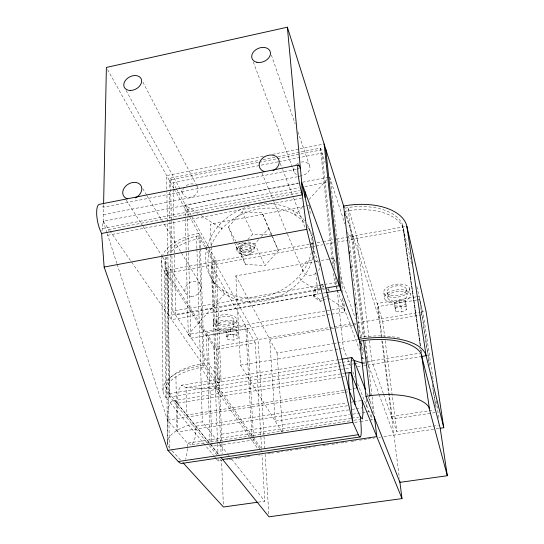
<?xml version="1.0" encoding="UTF-8"?>
<svg xmlns="http://www.w3.org/2000/svg" width="544" height="544" viewBox="0 0 544 544"><rect width="100%" height="100%" fill="white"/><g stroke="black" fill="none" stroke-linecap="round" stroke-linejoin="round"><path stroke-width="0.41" stroke-dasharray="2.72 2.04" d="M101.946 231.023L103.244 221.306L103.584 204.632M347.541 405.749L177.691 431.95L177.147 403.22L178.18 390.816L181.472 385.213L338.497 359.693M328.372 297.228L329.168 293.114M328.379 291.074L328.855 288.599L329.644 290.652L326.828 288.837M321.96 300.676L320.396 301.328L314.072 297.187L313.222 295.161L314.704 287.776L320.158 285.484M314.072 297.187L315.54 289.823L314.704 287.776M117.15 264.316L167.498 420.111L187.354 443.176L191.91 444.795L194.949 438.512L195.758 426.238L347.058 402.818M271.619 234.246L262.038 212.609L242.121 211.881L228.453 226.882L234.6 242.923L245.555 264.479L265.084 265.499L278.338 250.614L272.598 236.579M302.416 206.965L295.161 215.077L293.413 210.644M309.121 199.478L326.985 179.506M238.802 243.12L254.769 243.855L258.624 239.564M261.378 236.497L268.539 228.528L262.038 212.609M245.555 264.479L239.51 248.764L245.541 242.087M247.731 239.652L252.668 234.185L271.959 235.015M226.018 331.418L230.336 329.147L236.327 329.657L237.959 332.438L238.238 337.851L233.913 340.088L227.95 339.592L226.27 336.852L226.018 331.418L227.705 334.179L227.95 339.592M226.27 336.852L230.595 334.587L236.599 335.097L238.238 337.851M227.705 334.179L233.648 334.682L237.959 332.438M394.237 302.886L399.289 300.444L405.164 301.022L405.94 304.035L406.722 309.529L401.662 311.93L395.821 311.372L394.237 302.886L395.821 311.372M394.985 308.394L400.051 305.966L405.946 306.537L406.722 309.529M395.073 305.884L400.901 306.449L405.94 304.035M320.933 285.158L322.49 284.505L324.612 285.872M320.974 287.538L315.54 289.823L300.839 280.276L299.064 276.141M321.749 287.212L323.299 286.566L326.121 288.381M313.222 295.161L319.573 299.309L323.85 297.514M324.564 297.214L326.706 296.317M322.742 300.342L327.434 298.377M200.45 247.908L200.036 235.504L193.671 236.824A49.409 26.547 -2 0 0 166.831 254.381M263.303 156.21L166.648 175.59L166.892 191.712M272.462 154.367L299.125 149.022M299.962 148.859L324.122 144.01M171.278 220.442L170.537 178.072L258.801 160.419M262.97 159.589L277.12 156.76M277.957 156.59L320.423 148.097L325.128 162.724M258.284 162.459L169.232 180.234L169.374 188.68M259.114 162.296L276.59 158.807M277.426 158.637L324.034 149.335M277.93 161.847L173.101 182.709L173.216 188.652M278.759 161.677L322.021 153.068L334.227 268.471M296.249 169.184L103.537 207.169A17.401 5.481 77.7 0 0 101.959 205.285M297.078 169.021L299.574 168.531M200.478 248.758L204.415 366.853L197.588 368.084A52.85 22.63 -2.5 0 0 167.756 394.196L208.76 444.863M103.38 214.717L296.956 176.827M297.786 176.664L300.281 176.174M298.377 183.015L184.987 205.081L185.314 217.77M302.546 182.206L328.386 177.174M107.005 232.934L103.244 221.306L298.391 183.342M197.717 213.343L184.987 205.081L187.367 209.365L299.03 187.728M304.864 186.599L327.366 182.24M102.272 228.575L299.554 190.441M103.244 221.306L108.936 229.486L300.832 192.474M301.764 198.036L107.76 235.26L108.072 234.695A15.416 4.855 77.7 0 0 108.426 233.682M309.427 205.408L210.27 224.278L213.738 312.528L317.927 294.345L315.758 271.687M345.093 208.141L351.152 207.114A50.735 27.819 -7.3 0 1 401.962 223.394L402.988 226.957L420.458 346.242M344.706 211.378L351.526 210.215A50.816 27.737 -7.3 0 1 402.404 226.426L403.437 229.976M216.063 260.311L212.656 260.936L217.491 382.446L221.129 381.854L216.063 260.311L209.107 247.744M347.385 231.921L348.684 235.94L352.254 235.287L364.249 337.212M313.874 243.311L164.281 270.769L165.974 397.548L213.418 455.212M317.213 242.699L322.225 241.781M323.061 241.624L333.078 239.788M336.416 239.176L406.076 226.386M217.566 441.143L202.348 421.777L199.213 422.355A54.271 20.801 -2.7 0 0 168.504 446.617L171.605 450.262M209.617 443.244L169.476 393.591L167.647 273.136L315.234 246.119M316.064 245.97L322.714 244.752M326.04 244.147L333.52 242.774M336.845 242.168L403.682 229.935L411.488 263.554M281.901 431.854L240.489 365.133L235.844 275.876L318.05 261.052M321.368 260.454L333.826 258.21L335.825 263.792M171.911 256.034L172.876 311.12L318.73 285.444M319.566 285.294L323.734 284.56M324.564 284.41L334.567 282.656L335.376 284.832M320.13 289.082L168.803 315.622L166.906 192.562M320.967 288.932L324.312 288.347M325.312 288.912L175.624 315.139L173.794 219.212M325.931 292.672L171.584 319.614L169.905 219.939M415.813 296.922L377.176 303.538L381.48 336.804M416.636 296.786L419.098 296.364L429.155 363.542M186.218 253.3L188.285 334.499L190.808 338.191L330.664 314.33M331.5 314.187L344.896 311.896L343.706 300.968M416.486 300.043L378.121 306.592L381.956 336.804M417.323 299.9L419.825 299.472L429.971 367.214M162.384 256.088A52.958 28.458 -2 0 0 164.281 270.769L213.86 347.004L333.261 326.896M334.098 326.76L420.206 312.256M421.036 312.12L426.054 311.27M352.505 325.264L269.688 339.184L275.271 421.172L348.67 409.904M353.342 325.122L356.687 324.557M167.647 273.136L216.886 349.207L255.218 342.774L261.582 448.236M357.027 238.476L382.697 321.368L423.32 314.548L433.405 381.582M359.23 337.661L366.547 336.546A54.264 23.916 -6.5 0 1 400.976 338.375M235.844 275.876L277.046 352.947L332.738 343.726M333.567 343.59L336.892 343.04M337.722 342.904L357.673 339.606M240.489 365.133L334.172 349.738M335.009 349.595L338.354 349.051M339.191 348.908L343.373 348.221L347.473 358.428M339.334 359.557L341 359.285M362.311 357.306L362.902 358.89L365.962 358.394M337.328 363.147L186.041 387.648L181.472 385.213M338.157 363.011L341.503 362.467M342.339 362.331L349.86 361.114M350.696 360.978L353.206 360.577M169.476 393.591L341.952 365.758M342.788 365.622L353.682 363.868M354.518 363.732L358.707 363.052M362.896 362.379L421.437 352.934M340.782 369.444L165.974 397.548A56.644 24.256 -2.5 0 1 203.184 365.085L199.369 248.71M341.618 369.308L344.957 368.771M345.794 368.635L351.635 367.696M357.483 366.758L363.324 365.82M364.16 365.684L366.663 365.282M421.947 356.395L368.336 365.01L365.949 364.249M173.4 400.717L344.182 373.388M167.851 445.291L167.498 420.111A31.654 8.949 81.8 0 1 177.147 403.22L341.013 377.094M341.85 376.965L344.359 376.564M343.692 390.368L186.694 415.024L186.041 387.648L219.742 388.899M344.536 390.232L347.895 389.708M348.731 389.572L352.09 389.048M352.927 388.912L355.45 388.518M167.498 420.111L344.508 392.374M345.345 392.244L347.868 391.85M351.234 402.172L352.906 401.914M353.743 401.785L361.264 400.622M352.009 409.394L355.341 408.884M356.177 408.755L362.018 407.857M221.592 434.194L349.513 414.664M352.859 414.154L372.089 411.216M351.07 418.288L187.354 443.176A31.654 8.949 81.8 0 1 187.34 447.685M351.907 418.166L358.625 417.146M191.91 444.795L353.151 420.349M353.988 420.226L359.87 419.336M391.476 416.473L434.411 409.979M354.579 422.423L359.591 421.661M360.427 421.539L368.778 420.274M369.607 420.152L372.116 419.771L371.226 412.175M435.057 412.624L392.401 419.057L382.486 341M383.581 394.264L396.841 431.555L438.301 425.394M216.111 458.49L218.266 461.108L221.578 460.618L223.38 505.322M226.522 459.891L228.174 459.646M228.997 459.524L232.295 459.034M235.593 458.544L237.238 458.306M238.061 458.184L241.359 457.694M244.657 457.205L246.303 456.96M247.132 456.838L251.253 456.232M258.672 455.131L260.318 454.886M267.628 453.805L270.973 453.315M271.81 453.186L273.482 452.941M276.828 452.445L280.174 451.948M281.01 451.826L282.683 451.581M286.028 451.085L289.374 450.588M290.21 450.466L291.883 450.214M295.229 449.725L298.574 449.228M299.411 449.106L301.084 448.854M304.429 448.358L307.782 447.862M308.618 447.739L310.291 447.494M313.636 446.998L315.309 446.753M322.837 445.638L326.182 445.142M327.019 445.019L328.692 444.768M332.037 444.278L335.383 443.782M336.219 443.659L337.892 443.408M341.238 442.911L344.583 442.415M345.42 442.292L347.099 442.048M351.281 441.429L353.79 441.055M354.627 440.932L356.3 440.688M359.645 440.191L362.991 439.695M363.827 439.572L367.173 439.076M368.009 438.954L372.191 438.335M373.028 438.206L374.7 437.961M378.882 437.342L380.555 437.097M383.901 436.601L435.241 429.005M436.07 428.883L440.198 428.271M258.169 502.16L264.778 501.235L261.97 454.641M362.773 363.236L365.153 363.997M201.26 215.642L221.768 228.956L219.552 224.672M328.216 298.051L343.414 307.911L344.896 311.896M172.176 450.888L180.724 460.238M213.955 455.872L215.574 457.837M209.29 445.522L216.77 454.716M220.51 459.306L221.578 460.618M169.714 393.557L167.708 390.803A52.761 22.746 -2.5 0 1 197.486 364.568L204.299 363.338L219.606 385.506M210.616 444.489L218.688 454.471M177.147 403.22L219.463 455.552M218.09 441.81L227.004 453.159M227.535 453.825L229.106 455.831M231.73 459.17L264.778 501.235M200.648 367.479L258.067 449.099M215.995 386.084L251.491 436.88M252.817 438.777L260.352 449.562M260.828 450.242L261.786 451.615M109.902 230.874L253.048 436.818M253.531 437.512L260.773 447.93M172.876 311.12L221.129 381.854M167.878 273.095L165.981 269.851A49.49 26.466 -2 0 1 167.661 256.034M165.675 257.156A49.409 26.547 -2 0 0 165.94 266.873L167.831 270.123L169.769 396.936M126.235 200.063L142.671 225.814M143.133 226.528L162.309 256.571M162.765 257.285L186.055 293.767M142.712 188.632L146.656 195.167M147.091 195.894L200.124 283.805M213.574 281.486L215.893 285.505M222.448 289.802L224.72 293.787L188.285 334.499L343.414 307.911L342.224 296.936M255.218 342.774L211.283 265.146L216.124 389.484M204.7 246.731L200.138 238.571L193.766 239.89A49.49 26.466 -2 0 0 170.211 252.708M205.115 247.472L214.662 264.527M107.617 69.659L173.767 188.367M174.175 189.108L189.006 215.716M189.414 216.458L258.019 339.565L264.853 449.963M170.537 178.072L175.964 187.884M176.378 188.618L191.107 215.227M191.515 215.968L208.699 247.003M126.079 90.447L182.791 193.861M142.936 82.212L197.778 187.456M228.453 226.882L235.702 241.216M236.082 241.971L239.51 248.764M254.769 243.855L265.084 265.499M242.121 211.881L252.668 234.185M268.539 228.528L271.245 234.62M271.585 235.382L278.338 250.614M261.943 173.04L273.408 200.478M273.734 201.266L287.164 233.41M287.49 234.199L302.879 271.048M319.573 299.309L320.396 301.328M347.786 359.21L350.309 365.493M352.832 371.77L355.042 377.264M357.564 383.54L372.116 419.771M322.49 284.505L323.299 286.566M366.67 392.802L373.755 410.958M280.214 163.35L282.343 168.864M282.649 169.653L293.291 197.234M293.59 198.023L305.449 228.745M310.617 242.141L318.825 263.418M309.053 228.31L310.712 232.682M336.185 287.008L337.069 289.374M337.362 290.163L359.672 350.2M253.32 61.948L294.1 171.965M361.046 345.08L363.671 352.254M367.166 361.821L378.808 393.693M379.1 394.488L393.944 435.112M360.971 342.441L363.868 350.411M366.479 357.585L367.928 361.57M340.673 277.352L355.524 318.838M357.809 325.217L362.372 337.98M383.296 393.468L371.736 360.951L369.315 340.816M271.374 55.06L295.12 123.828M297.881 131.825L309.475 165.417M329.222 177.011L330.698 181.594L342.788 292.563M107.256 233.709L116.885 263.514M329.786 177.208L344.801 223.876M346.208 216.131L353.464 239.122M345.352 211.46L379.25 319.158M416.813 286.518L423.32 314.548M436.302 400.853L439.076 419.281M433.473 390.633L436.104 408.19M432.296 384.533L432.67 387.056M432.8 387.892L435.438 405.532M403.682 229.935L420.723 346.195M421.335 350.377L421.702 352.886M402.533 224.992L420.274 346.215M420.764 349.568L421.015 351.24L420.444 349.874A54.264 23.916 -6.5 0 0 419.247 348.14M409.578 288.565L410.387 294.161M406.354 289.122L407.15 294.719M405.164 301.022L405.946 306.537M400.901 306.449L401.662 311.93M399.289 300.444L400.051 305.966M387.063 292.454L387.804 298.037M383.86 293.012L384.594 298.588M382.697 321.368L384.642 336.512M385.179 340.714L396.841 431.555M381.868 340.619L399.405 478.21M368.914 337.464L356.66 235.457L348.051 207.577L363.215 336.994M353.11 236.11L365.051 337.246M365.548 341.442L371.98 395.923M372.082 396.76L374.245 415.099M365.14 344.794L365.439 347.317M365.833 350.69L366.132 353.212M366.527 356.585L366.724 358.272M369.158 394.461L370.246 403.743M348.684 235.94L360.461 337.838M361.046 342.89L362.902 358.89M366.146 399.493L367.023 407.089M333.826 258.21L335.07 269.987M336.233 280.922L337.124 289.333M337.219 290.176L343.373 348.221M335.118 276.896L336.008 285.321M320.423 148.097L332.622 264.153M333.594 273.401L334.567 282.656M309.509 206.244L310.386 215.472M311.991 232.254L314.398 257.428M277.046 352.947L282.662 431.589M254.558 246.452L254.748 249.451A8.935 4.882 -3.2 0 1 241.284 254.143A8.935 4.882 -3.2 0 1 241.427 245.664A8.935 4.882 -3.2 0 1 254.748 249.451M265.118 454.179L268.886 515.107M250.995 246.588A5.352 2.938 -3.2 0 1 242.944 249.424A5.352 2.938 -3.2 0 1 242.998 244.324A5.352 2.938 -3.2 0 1 250.995 246.588L251.362 252.593A5.372 2.924 -3.2 0 1 243.284 255.415A5.372 2.924 -3.2 0 1 243.345 250.349A5.372 2.924 -3.2 0 1 251.362 252.593M251.926 436.73L245.738 326.033L206.258 332.785L210.113 443.054M240.298 246.996L240.632 253.001M236.728 247.132L236.892 250.131M236.919 319.94A11.818 5.746 -2.5 0 1 219.273 325.57A11.818 5.746 -2.5 0 1 219.15 315.615A11.818 5.746 -2.5 0 1 236.919 319.94L237.204 325.448A11.852 5.705 -2.5 0 1 219.504 331.044A11.852 5.705 -2.5 0 1 219.382 321.157A11.852 5.705 -2.5 0 1 237.204 325.448M236.327 329.657L236.599 335.097M233.777 320.076A8.663 4.216 -2.5 0 1 220.857 324.217A8.663 4.216 -2.5 0 1 220.721 316.921A8.663 4.216 -2.5 0 1 233.777 320.076L234.049 325.577A8.69 4.182 -2.5 0 1 221.095 329.705A8.69 4.182 -2.5 0 1 220.959 322.449A8.69 4.182 -2.5 0 1 234.049 325.577M233.648 334.682L233.913 340.088M230.336 329.147L230.595 334.587M214.54 261.548L221.938 442.612M221.972 443.455L222.38 453.56M216.464 320.797L216.689 326.305M216.886 349.207L221.109 454.247M213.316 320.926L213.527 326.441M213.86 347.004L217.58 443.36M217.614 444.203L218.008 454.349M218.205 459.422L218.266 461.108M199.342 247.86L198.873 233.417A52.958 28.458 -2 0 0 162.67 255.347M196.52 236.171L196.908 248.567M196.935 249.417L202.348 421.777M187.367 209.365L187.524 215.302M187.612 218.688L188.496 251.743M188.523 252.593L190.808 338.191M185.334 218.62L186.198 252.45M173.23 189.502L173.781 218.362M175.923 376.7L176.922 430.46M171.299 221.292L171.89 255.19M169.436 192.059L169.891 219.096M166.702 268.362L169.327 447.766M165.084 263.452L167.579 443.958M161.5 259.848L163.05 391.469M319.512 268.07A8.82 7.405 -22.4 0 1 318.063 271.266M315.928 273.346A8.82 7.405 -22.4 0 1 302.586 270.171A8.82 7.405 -22.4 0 1 312.548 260.039M315.35 260.644A8.82 7.405 -22.4 0 1 319.614 266.084M301.165 162.03A8.357 6.616 -21.4 0 1 309.937 168.001A8.357 6.616 -21.4 0 1 300.281 175.59M296.473 174.563A8.357 6.616 -21.4 0 1 294.182 167.321M295.623 165.111A8.357 6.616 -21.4 0 1 296.636 164.152M297.201 163.724A8.357 6.616 -21.4 0 1 298.438 162.976M196.942 186.007A8.167 6.385 -27.9 0 1 190.828 197.248A8.167 6.385 -27.9 0 1 183.144 189.251M183.444 188.68A8.167 6.385 -27.9 0 1 184.64 187.068M186.225 185.701A8.167 6.385 -27.9 0 1 194.011 184.158M108.936 229.486A15.416 4.855 77.7 0 1 108.861 231.057M187.306 448.555A31.654 8.949 81.8 0 1 185.558 459.231M307.476 226.766A54.611 45.057 -25.7 0 1 313.528 253.246M312.814 257.339A54.611 45.057 -25.7 0 1 248.424 301.879A54.611 45.057 -25.7 0 1 209.977 249.098M211.092 245.908A54.611 45.057 -25.7 0 1 254 209.896A54.611 45.057 -25.7 0 1 304.382 222.754M307.149 224.536A54.992 45.24 -25.7 0 1 312.106 246.459M311.311 252.3A54.992 45.24 -25.7 0 1 255.442 297.901A54.992 45.24 -25.7 0 1 205.686 260.481A54.992 45.24 -25.7 0 1 249.846 206.067M259.386 204.109A54.992 45.24 -25.7 0 1 304.817 220.98M247.982 241.93A8.922 4.896 -3.2 0 1 253.354 248.921A8.922 4.896 -3.2 0 1 239.34 250.464A8.922 4.896 -3.2 0 1 241.169 242.685M241.862 242.461A8.922 4.896 -3.2 0 1 243.338 242.107M247.364 328.896L208.08 335.6L212.044 446.257L253.654 439.98L247.364 328.896M191.209 296.337A8.629 7.106 -31.2 0 0 201.008 285.437A8.629 7.106 -31.2 0 0 187.102 284.648A8.629 7.106 -31.2 0 0 191.209 296.337M389.429 302.253A13.104 6.426 -8 0 0 410.346 295.854A13.104 6.426 -8 0 0 392.639 290.809A13.104 6.426 -8 0 0 389.429 302.253M388.688 296.698A13.07 6.467 -8.1 0 0 409.537 290.272A13.07 6.467 -8.1 0 0 391.877 285.185A13.07 6.467 -8.1 0 0 388.688 296.698M390.708 295.242A9.799 4.848 -8.1 0 0 406.327 290.401A9.799 4.848 -8.1 0 0 393.054 286.606A9.799 4.848 -8.1 0 0 390.708 295.242M391.456 300.805A9.826 4.821 -8 0 0 407.13 295.984A9.826 4.821 -8 0 0 393.822 292.223A9.826 4.821 -8 0 0 391.456 300.805M243.114 252.416A5.365 2.931 -3.2 0 0 251.178 249.587A5.365 2.931 -3.2 0 0 243.168 247.33A5.365 2.931 -3.2 0 0 243.114 252.416"/><path stroke-width="0.82" d="M103.605 203.782L106.379 67.442L287.361 27.2L344.114 207.536M305.096 197.397L305.17 196.853A15.973 1.992 79.4 0 0 305.007 191.672M341.836 359.149L351.859 357.524L351.05 362.882L351.886 375.36L355.069 404.586M298.207 165.016L99.096 204.394A17.401 5.481 77.7 0 0 96.723 210.392L96.669 213.942A17.401 5.481 77.7 0 0 101.619 233.471L104.142 267.05L167.919 450.33L178.255 461.53A31.654 8.949 81.8 0 0 182.016 463.393L360.135 436.934M101.619 233.471L302.274 194.861L301.73 182.689L287.361 27.2M104.142 267.05L306.796 229.303L302.274 194.861A18.027 2.244 79.4 0 1 297.813 170.938A18.027 2.244 79.4 0 1 300.404 168.361M325.985 288.055L339.361 285.709L324.122 144.01M326.767 292.529L340.945 290.047L325.693 149.002M363.63 340.564L359.638 341.224L365.983 396.345L399.928 482.351L447.331 475.728L440.198 428.271L420.954 353.348A54.359 23.8 -6.5 0 0 366.969 340.116L363.63 340.564L370.09 395.706L365.983 396.345M421.947 356.395L426.095 355.728L443.775 427.74L440.198 428.271M345.018 373.259L350.044 372.456M167.919 450.33L352.832 422.362L358.353 434.697L178.255 461.53M222.625 459.456L376.788 436.614L374.442 416.752M257.339 502.275L223.448 507.008L183.002 462.733M399.765 481.059L401.989 498.596L268.994 516.8L221.041 457.504M370.09 395.706L373.531 395.27A55.855 21.903 -6.2 0 1 428.808 407.075L447.331 475.728M362.773 363.236L354.042 360.441L351.859 357.524M360.468 343.482L301.73 182.689L349.54 391.592L360.305 416.888L362.386 418.955L363.025 412.855L362.1 400.493M401.989 498.596L351.886 375.36A32.66 3.638 80.9 0 0 349.54 391.592L352.832 422.362L306.796 229.303M365.439 389.647L354.042 360.441L357.129 388.26M406.851 226.25L426.095 355.728A58.262 25.507 -6.5 0 0 358.945 339.306L343.645 206.047A54.373 29.818 -7.3 0 1 406.851 226.25L426.054 311.27L443.775 427.74M421.518 354.715L429.366 408.326M344.998 213.901L345.188 215.587M349.357 251.784L349.547 253.47M351.002 266.098L351.193 267.784M355.361 303.98L355.552 305.667M356.422 313.242L356.619 314.928M127.425 198.818A10.098 7.745 -30.6 0 1 125.406 186.456A10.098 7.745 -30.6 0 1 140.332 184.776A10.098 7.745 -30.6 0 1 135.293 197.928M264.676 171.673A10.356 8.126 -23.2 0 1 261.542 159.222A10.356 8.126 -23.2 0 1 277.318 157.4A10.356 8.126 -23.2 0 1 272.993 170.714M360.305 416.888A32.66 3.638 80.9 0 1 358.353 434.697M256.904 62.281A9.724 7.126 -22.2 0 0 270.463 52.87A9.724 7.126 -22.2 0 0 255.891 49.701A9.724 7.126 -22.2 0 0 256.904 62.281M130.404 90.481A9.472 6.834 -27.8 0 0 141.365 79.206A9.472 6.834 -27.8 0 0 126.371 79.302A9.472 6.834 -27.8 0 0 130.404 90.481"/></g></svg>
